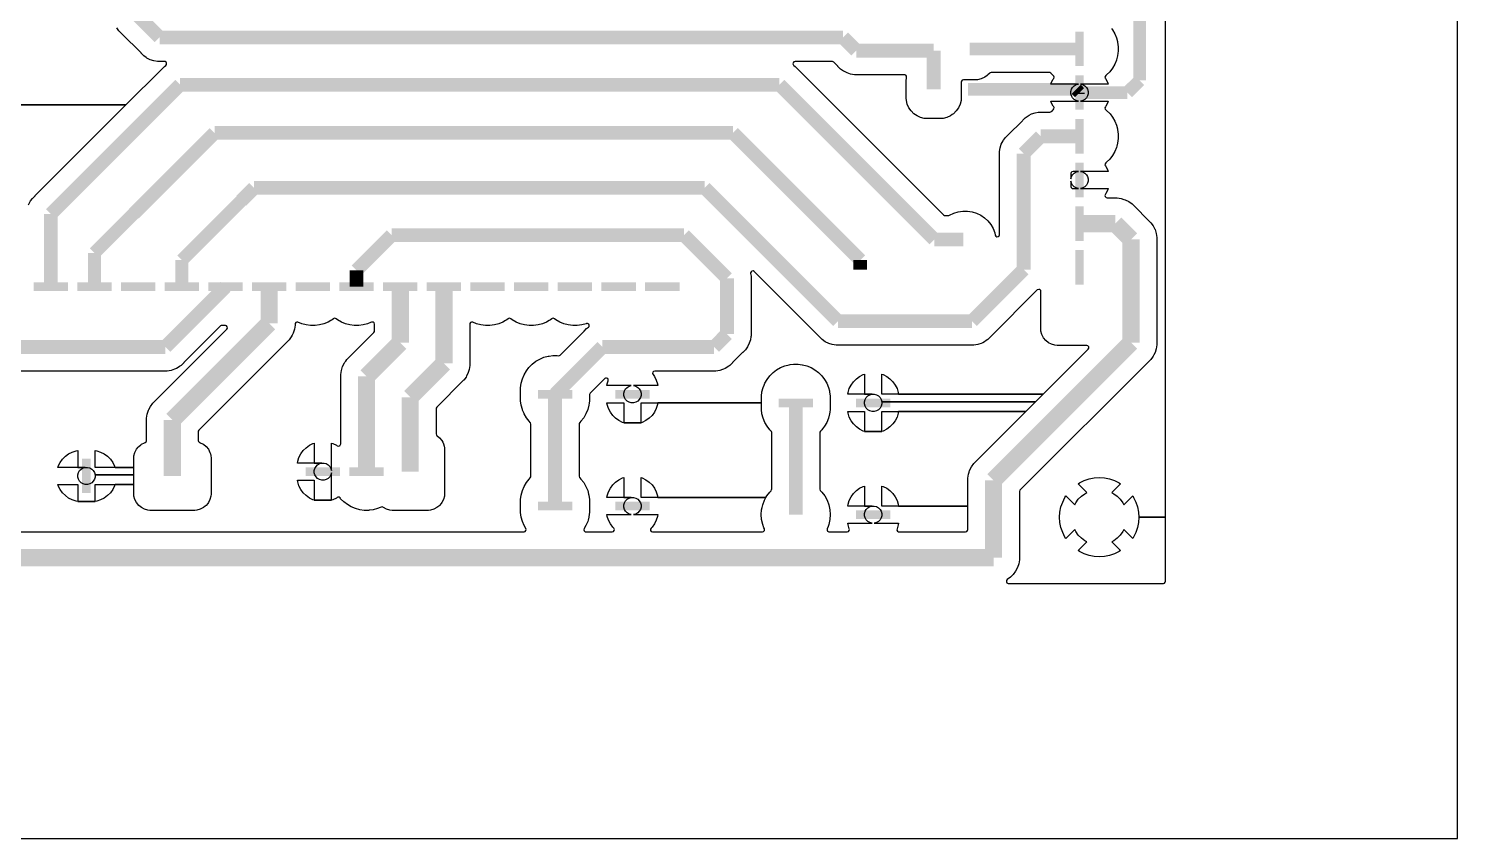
# Model space of a CAD drawing. Extents: x 3.15 to 8.08, y 3.5 to 7.35.
# Drawn here: x 4.809 to 8.08, y 3.501 to 5.355 of the extents above; entities that cross this region are included whole.
import ezdxf

# ---------------------------------------------------------------- set-up
doc = ezdxf.new("R2010")
doc.units = 0
doc.layers.get('0').update_dxf_attribs({"linetype": 'CONTINUOUS'})

msp = doc.modelspace()

# ---------------------------------------------------------------- linework, layer by layer
at = {"color": 0}
msp.add_lwpolyline([(8.07986, 7.35265), (3.14615, 7.35265), (3.14615, 3.50114), (8.07986, 3.50114), (8.07986, 7.35265)], close=True, dxfattribs=at)
at = {"color": 7}
for points in [[(7.28771, 5.35558), (7.29015, 5.35238), (7.29531, 5.34347), (7.29531, 5.34347), (7.29926, 5.33393), (7.29926, 5.33393), (7.30143, 5.32574), (7.30192, 5.32394), (7.30328, 5.31369), (7.30328, 5.30339), (7.30268, 5.29899), (7.30192, 5.29313), (7.29943, 5.28386), (7.29926, 5.28321), (7.29926, 5.28321), (7.29531, 5.27365), (7.29531, 5.27365), (7.29015, 5.26471), (7.28386, 5.25651), (7.28386, 5.25651), (7.27653, 5.24918), (7.27653, 5.24918), (7.27479, 5.24789), (7.27317, 5.24567), (7.273, 5.24289), (7.27382, 5.24115), (7.27501, 5.23947), (7.27924, 5.23122), (7.28017, 5.22825), (7.28017, 5.22825), (7.21724, 5.22825), (7.22228, 5.22689), (7.22672, 5.22428), (7.23042, 5.22065), (7.23301, 5.21615), (7.23432, 5.21115), (7.23432, 5.20594), (7.23301, 5.20096), (7.23042, 5.19646), (7.22672, 5.19282), (7.22228, 5.19021), (7.21724, 5.18886), (7.28017, 5.18886), (7.27924, 5.18587), (7.27501, 5.17763), (7.27382, 5.17594), (7.27289, 5.17339), (7.27354, 5.17068), (7.27479, 5.16922), (7.27653, 5.16792), (7.27653, 5.16792), (7.28386, 5.1606), (7.28386, 5.1606), (7.28386, 5.1606), (7.28456, 5.15967), (7.29015, 5.1524), (7.29531, 5.14344), (7.29531, 5.14344), (7.29926, 5.1339), (7.29926, 5.1339), (7.30143, 5.12576), (7.30192, 5.12397), (7.30328, 5.11372), (7.30328, 5.1034), (7.30257, 5.0981), (7.30192, 5.09315), (7.30007, 5.08626), (7.29926, 5.08317), (7.29926, 5.08317), (7.29531, 5.07362), (7.29531, 5.07362), (7.29015, 5.06472), (7.28386, 5.05653), (7.28386, 5.05653), (7.27653, 5.04921), (7.27653, 5.04921), (7.27479, 5.04785), (7.27317, 5.04563), (7.273, 5.04292), (7.27382, 5.04113), (7.27501, 5.0395), (7.27924, 5.03119), (7.28017, 5.02826), (7.28017, 5.02826), (7.21724, 5.02826), (7.22228, 5.02692), (7.22672, 5.02431), (7.23042, 5.02061), (7.23301, 5.01617), (7.23432, 5.01112), (7.23432, 5.00597), (7.23301, 5.00097), (7.23042, 4.99647), (7.22672, 4.99278), (7.22228, 4.99024), (7.21724, 4.98888), (7.28017, 4.98888), (7.27924, 4.98589), (7.27501, 4.9776), (7.27382, 4.97597), (7.27289, 4.97336), (7.27354, 4.97071), (7.27479, 4.96924), (7.27533, 4.96881), (7.27556, 4.96864), (7.27815, 4.96767), (7.27854, 4.96761), (7.30122, 4.96761), (7.31039, 4.96615), (7.31635, 4.96425), (7.31635, 4.96425), (7.31922, 4.96332), (7.31922, 4.96332), (7.32753, 4.9591), (7.33501, 4.95361), (7.37782, 4.91081), (7.38331, 4.90326), (7.38693, 4.89611), (7.38753, 4.89501), (7.39035, 4.88618), (7.39182, 4.87696), (7.39182, 4.63146), (7.39035, 4.62229), (7.38753, 4.61344), (7.38488, 4.60824), (7.38331, 4.60514), (7.38157, 4.60275), (7.37782, 4.59765), (7.07829, 4.29812), (7.07699, 4.29568), (7.07688, 4.29465), (7.07688, 4.13932), (7.07542, 4.13015), (7.07254, 4.12131), (7.06831, 4.11301), (7.06288, 4.10553), (7.05632, 4.0989), (7.04921, 4.09381), (7.04753, 4.09158), (7.04731, 4.08886), (7.04856, 4.08643), (7.05094, 4.08507), (7.05208, 4.08496), (7.40657, 4.08496), (7.40924, 4.08572), (7.41103, 4.08778), (7.41146, 4.08985), (7.41146, 4.23649), (7.35069, 4.23649), (7.34987, 4.22467), (7.34987, 4.22467), (7.3476, 4.213), (7.3476, 4.213), (7.34375, 4.20176), (7.34375, 4.20176), (7.33854, 4.19114), (7.33637, 4.18793), (7.33637, 4.18793), (7.31614, 4.20811), (7.31381, 4.2035), (7.308, 4.19547), (7.30094, 4.18847), (7.29292, 4.18261), (7.28831, 4.18028), (7.30854, 4.16004), (7.30528, 4.15793), (7.29465, 4.15267), (7.29465, 4.15267), (7.28342, 4.14887), (7.28342, 4.14887), (7.27175, 4.14654), (7.27175, 4.14654), (7.25993, 4.14578), (7.2481, 4.14654), (7.2481, 4.14654), (7.23643, 4.14887), (7.23643, 4.14887), (7.22521, 4.15267), (7.22521, 4.15267), (7.21457, 4.15793), (7.21132, 4.16004), (7.23156, 4.18028), (7.22689, 4.18261), (7.21892, 4.18847), (7.21186, 4.19547), (7.20606, 4.2035), (7.20372, 4.20811), (7.18349, 4.18793), (7.18132, 4.19114), (7.17611, 4.20176), (7.17611, 4.20176), (7.17225, 4.213), (7.17225, 4.213), (7.16997, 4.22467), (7.16997, 4.22467), (7.16917, 4.23649), (7.16997, 4.24837), (7.16997, 4.24837), (7.17225, 4.25999), (7.17225, 4.25999), (7.17611, 4.27121), (7.17611, 4.27121), (7.18132, 4.2819), (7.18349, 4.2851), (7.20372, 4.26492), (7.20606, 4.26953), (7.21186, 4.27756), (7.21892, 4.28456), (7.22689, 4.29036), (7.23156, 4.29275), (7.21132, 4.31293), (7.21457, 4.31511), (7.22521, 4.32032), (7.22521, 4.32032), (7.23643, 4.32417), (7.23643, 4.32417), (7.2481, 4.32644), (7.2481, 4.32644), (7.25993, 4.32726), (7.27175, 4.32644), (7.27175, 4.32644), (7.28342, 4.32417), (7.28342, 4.32417), (7.29465, 4.32032), (7.29465, 4.32032), (7.30528, 4.31511), (7.30854, 4.31293), (7.30854, 4.31293), (7.28831, 4.29275), (7.29292, 4.29036), (7.30094, 4.28456), (7.308, 4.27756), (7.31381, 4.26953), (7.31614, 4.26492), (7.33637, 4.2851), (7.33637, 4.2851), (7.33854, 4.2819), (7.34375, 4.27121), (7.34375, 4.27121), (7.3476, 4.25999), (7.3476, 4.25999), (7.34987, 4.24837), (7.34987, 4.24837), (7.35069, 4.23649), (7.41146, 4.23649), (7.41146, 6.84674)], [(3.96326, 5.18061), (5.03157, 5.18061), (5.11339, 5.26243), (5.11339, 5.26243), (5.11567, 5.26471), (5.11968, 5.26872), (5.11968, 5.26872), (5.11968, 5.26872), (5.12278, 5.27094), (5.12446, 5.27317), (5.12468, 5.27588), (5.12343, 5.27832), (5.12099, 5.27968), (5.1199, 5.27979), (5.1129, 5.27979), (5.1129, 5.27979), (5.11268, 5.27979), (5.104, 5.27979), (5.104, 5.27979), (5.09543, 5.28114), (5.08718, 5.28386), (5.07949, 5.28776), (5.07747, 5.28922), (5.07243, 5.29286), (5.06629, 5.29899), (5.06629, 5.29899), (5.06603, 5.29932), (5.06603, 5.29932), (5.02192, 5.34337), (5.02192, 5.34337), (5.02165, 5.34364), (5.02165, 5.34364), (5.01551, 5.34983), (5.01042, 5.35682)], [(4.80843, 4.95176), (4.81239, 4.95947), (4.81315, 4.96061), (4.81749, 4.96653), (4.81749, 4.96653), (4.81749, 4.96653), (4.82362, 4.97265), (4.82362, 4.97265), (4.82374, 4.97276), (4.82374, 4.97276), (5.03157, 5.18061), (3.96326, 5.18061)], [(4.78842, 4.20307), (5.94287, 4.20307), (5.94553, 4.20383), (5.94732, 4.20589), (5.94769, 4.20865), (5.9471, 4.21039), (5.94308, 4.21733), (5.94308, 4.21733), (5.93913, 4.22689), (5.93647, 4.23687), (5.93511, 4.24707), (5.93511, 4.27713), (5.93647, 4.28733), (5.93913, 4.29731), (5.93924, 4.29753), (5.94308, 4.30686), (5.94308, 4.30686), (5.94824, 4.31581), (5.95454, 4.324), (5.95454, 4.324), (5.95731, 4.32676), (5.95861, 4.32915), (5.95871, 4.33018), (5.95871, 4.44987), (5.95796, 4.45253), (5.95731, 4.45335), (5.95454, 4.45611), (5.94824, 4.46431), (5.94308, 4.47325), (5.94293, 4.47358), (5.93951, 4.48182), (5.93913, 4.48281), (5.93647, 4.49278), (5.93511, 4.50299), (5.93511, 4.53299), (5.93647, 4.54324), (5.93913, 4.55322), (5.93913, 4.55322), (5.94308, 4.56278), (5.94308, 4.56278), (5.94824, 4.57167), (5.95383, 4.57894), (5.95454, 4.57986), (5.95454, 4.57986), (5.95454, 4.57986), (5.96181, 4.58718), (5.96181, 4.58718), (5.97, 4.59347), (5.97894, 4.59864), (5.97894, 4.59864), (5.9885, 4.6026), (5.9885, 4.6026), (5.9885, 4.6026), (5.99849, 4.60525), (6.00076, 4.60553), (6.00868, 4.60661), (6.00868, 4.60661), (6.01904, 4.60661), (6.01904, 4.60661), (6.02149, 4.60628), (6.02419, 4.60672), (6.02556, 4.60769), (6.07992, 4.662), (6.07992, 4.662), (6.08051, 4.6626), (6.08621, 4.66829), (6.09028, 4.67128), (6.09196, 4.67344), (6.09224, 4.67622), (6.09093, 4.67865), (6.08854, 4.68001), (6.08578, 4.67985), (6.08556, 4.67974), (6.0849, 4.67947), (6.0849, 4.67947), (6.0849, 4.67947), (6.07493, 4.67681), (6.06472, 4.67546), (6.06472, 4.67546), (6.05436, 4.67546), (6.05436, 4.67546), (6.04417, 4.67681), (6.03418, 4.67947), (6.02463, 4.68343), (6.01568, 4.68858), (6.01253, 4.69103), (6.00993, 4.692), (6.00726, 4.69146), (6.00657, 4.69103), (6.00336, 4.68858), (6.00043, 4.6869), (5.99447, 4.68343), (5.99447, 4.68343), (5.98492, 4.67947), (5.98492, 4.67947), (5.97493, 4.67681), (5.96468, 4.67546), (5.96468, 4.67546), (5.95437, 4.67546), (5.95437, 4.67546), (5.94412, 4.67681), (5.93414, 4.67947), (5.92464, 4.68343), (5.91569, 4.68858), (5.91249, 4.69103), (5.90994, 4.692), (5.90722, 4.69146), (5.90657, 4.69103), (5.90338, 4.68858), (5.90044, 4.6869), (5.89442, 4.68343), (5.89442, 4.68343), (5.88493, 4.67947), (5.88493, 4.67947), (5.87494, 4.67681), (5.86469, 4.67546), (5.86469, 4.67546), (5.85439, 4.67546), (5.85439, 4.67546), (5.84413, 4.67681), (5.83415, 4.67947), (5.82536, 4.68311), (5.82264, 4.68343), (5.82015, 4.68218), (5.81874, 4.67979), (5.81863, 4.6786), (5.81863, 4.58382), (5.81717, 4.57465), (5.81429, 4.56581), (5.81142, 4.56022), (5.81006, 4.55751), (5.80496, 4.55051), (5.80458, 4.54997), (5.74289, 4.48828), (5.74154, 4.48583), (5.74143, 4.48481), (5.74143, 4.42708), (5.74224, 4.42449), (5.74338, 4.42329), (5.74333, 4.42329), (5.74972, 4.41803), (5.75478, 4.41183), (5.75478, 4.41183), (5.75667, 4.40826), (5.75851, 4.40474), (5.76014, 4.39908), (5.76031, 4.39839), (5.76069, 4.39703), (5.76069, 4.39703), (5.76112, 4.39231), (5.76112, 4.28933), (5.76112, 4.28933), (5.76069, 4.28461), (5.75851, 4.27696), (5.75851, 4.27696), (5.75851, 4.27696), (5.75478, 4.26986), (5.75342, 4.26818), (5.74972, 4.26361), (5.74789, 4.2621), (5.74354, 4.25857), (5.73643, 4.25483), (5.72874, 4.25265), (5.72401, 4.25222), (5.64074, 4.25222), (5.63601, 4.25265), (5.62831, 4.25483), (5.62121, 4.25857), (5.62082, 4.2589), (5.61828, 4.25999), (5.61589, 4.2596), (5.61333, 4.25857), (5.60775, 4.25624), (5.59776, 4.25358), (5.588, 4.25228), (5.58751, 4.25222), (5.58751, 4.25222), (5.58751, 4.25222), (5.57721, 4.25222), (5.57721, 4.25222), (5.56694, 4.25358), (5.55701, 4.25624), (5.54747, 4.26019), (5.53851, 4.26535), (5.53033, 4.27165), (5.53033, 4.27165), (5.53033, 4.27165), (5.523, 4.27897), (5.523, 4.27897), (5.523, 4.27897), (5.52171, 4.28071), (5.51947, 4.28233), (5.51671, 4.2825), (5.51497, 4.28168), (5.51335, 4.28049), (5.50504, 4.27626), (5.50206, 4.27528), (5.50206, 4.27528), (5.46268, 4.27528), (5.45969, 4.27626), (5.45144, 4.28049), (5.4439, 4.28597), (5.43733, 4.29254), (5.43186, 4.30003), (5.42763, 4.30832), (5.42475, 4.31717), (5.42415, 4.32113), (5.46268, 4.32113), (5.46268, 4.27528), (5.50206, 4.27528), (5.50206, 4.33822), (5.50071, 4.33322), (5.4981, 4.32878), (5.49447, 4.32508), (5.48996, 4.32249), (5.48497, 4.32113), (5.47976, 4.32113), (5.47478, 4.32249), (5.47026, 4.32508), (5.46664, 4.32878), (5.46403, 4.33322), (5.46268, 4.33822), (5.46268, 4.34343), (5.46403, 4.34842), (5.46664, 4.35292), (5.47026, 4.35661), (5.47478, 4.35915), (5.47976, 4.36051), (5.46268, 4.36051), (5.42415, 4.36051), (5.42475, 4.36453), (5.42763, 4.37337), (5.43186, 4.38162), (5.43733, 4.38917), (5.4439, 4.39572), (5.45144, 4.40121), (5.45969, 4.40543), (5.45969, 4.40543), (5.46268, 4.40636), (5.46268, 4.36051), (5.47976, 4.36051), (5.48497, 4.36051), (5.48996, 4.35915), (5.49447, 4.35661), (5.4981, 4.35292), (5.50071, 4.34842), (5.50206, 4.34343), (5.50206, 4.40636), (5.50504, 4.40543), (5.50504, 4.40543), (5.51335, 4.40121), (5.51497, 4.40001), (5.51753, 4.39908), (5.52024, 4.39968), (5.52171, 4.40099), (5.52229, 4.40175), (5.52328, 4.40429), (5.52328, 4.40474), (5.52328, 4.56358), (5.52474, 4.57275), (5.52761, 4.5816), (5.53185, 4.5899), (5.53299, 4.59153), (5.53299, 4.59153), (5.53299, 4.59153), (5.53472, 4.59386), (5.53733, 4.59744), (5.59901, 4.65913), (5.60037, 4.66157), (5.60047, 4.6626), (5.60047, 4.6786), (5.59967, 4.68126), (5.5976, 4.68306), (5.59489, 4.68343), (5.59369, 4.68311), (5.59142, 4.68218), (5.5849, 4.67947), (5.5849, 4.67947), (5.57493, 4.67681), (5.56472, 4.67546), (5.56472, 4.67546), (5.55436, 4.67546), (5.55436, 4.67546), (5.54417, 4.67681), (5.53418, 4.67947), (5.52463, 4.68343), (5.51568, 4.68858), (5.51253, 4.69103), (5.50993, 4.692), (5.50726, 4.69146), (5.50726, 4.69146), (5.50657, 4.69103), (5.50336, 4.68858), (5.50043, 4.6869), (5.49447, 4.68343), (5.49447, 4.68343), (5.48492, 4.67947), (5.48492, 4.67947), (5.47493, 4.67681), (5.46468, 4.67546), (5.46468, 4.67546), (5.45437, 4.67546), (5.45437, 4.67546), (5.44412, 4.67681), (5.43414, 4.67947), (5.42535, 4.68311), (5.42264, 4.68343), (5.42019, 4.68218), (5.41878, 4.67979), (5.41862, 4.6786), (5.41862, 4.67594), (5.41715, 4.66678), (5.41428, 4.65793), (5.41183, 4.6531), (5.41004, 4.64963), (5.40517, 4.6429), (5.40462, 4.64208), (5.1984, 4.43593), (5.19706, 4.43349), (5.19694, 4.43246), (5.19694, 4.41217), (5.19775, 4.40956), (5.19982, 4.40776), (5.20053, 4.4075), (5.20176, 4.40712), (5.20324, 4.40636), (5.20888, 4.40343), (5.20888, 4.40343), (5.20888, 4.40343), (5.21511, 4.39839), (5.22017, 4.39214), (5.22385, 4.38504), (5.22483, 4.38162), (5.22601, 4.37756), (5.22607, 4.37733), (5.22607, 4.37733), (5.22646, 4.37267), (5.22646, 4.28933), (5.22646, 4.28933), (5.22607, 4.28461), (5.22385, 4.27696), (5.22385, 4.27696), (5.22385, 4.27696), (5.22017, 4.26986), (5.21881, 4.26818), (5.21511, 4.26361), (5.21322, 4.2621), (5.20888, 4.25857), (5.20176, 4.25483), (5.19407, 4.25265), (5.1894, 4.25222), (5.08637, 4.25222), (5.08171, 4.25265), (5.074, 4.25483), (5.06689, 4.25857), (5.06065, 4.26361), (5.05561, 4.26986), (5.05192, 4.27696), (5.04969, 4.28461), (5.04926, 4.28933), (5.04926, 4.31131), (5.00657, 4.31131), (5.00558, 4.30832), (5.00136, 4.30003), (4.99593, 4.29254), (4.98936, 4.28597), (4.98182, 4.28049), (4.97353, 4.27626), (4.96468, 4.27339), (4.96468, 4.27339), (4.96072, 4.27279), (4.96072, 4.27279), (4.92133, 4.27279), (4.91737, 4.27339), (4.91737, 4.27339), (4.90853, 4.27626), (4.90022, 4.28049), (4.89274, 4.28597), (4.88612, 4.29254), (4.88069, 4.30003), (4.87646, 4.30832), (4.87549, 4.31131), (4.92133, 4.31131), (4.92133, 4.27279), (4.96072, 4.27279), (4.96072, 4.31131), (5.00657, 4.31131), (5.04926, 4.31131), (5.04926, 4.33361), (4.96072, 4.33361), (4.96072, 4.3284), (4.95936, 4.3234), (4.95676, 4.3189), (4.95313, 4.31521), (4.94862, 4.31267), (4.94363, 4.31131), (4.93842, 4.31131), (4.93343, 4.31267), (4.92893, 4.31521), (4.92529, 4.3189), (4.92269, 4.3234), (4.92133, 4.3284), (4.92133, 4.33361), (4.92269, 4.3386), (4.92529, 4.3431), (4.92893, 4.34674), (4.93343, 4.34933), (4.93842, 4.35069), (4.92133, 4.35069), (4.87549, 4.35069), (4.87549, 4.35069), (4.87646, 4.35368), (4.88069, 4.36193), (4.88612, 4.36947), (4.89274, 4.37603), (4.90022, 4.38151), (4.90853, 4.38574), (4.91737, 4.38857), (4.92133, 4.38921), (4.92133, 4.35069), (4.93842, 4.35069), (4.94363, 4.35069), (4.94862, 4.34933), (4.95313, 4.34674), (4.95676, 4.3431), (4.95936, 4.3386), (4.96072, 4.33361), (5.04926, 4.33361), (5.04926, 4.35069), (5.00657, 4.35069), (5.00657, 4.35069), (4.96072, 4.35069), (4.96072, 4.38921), (4.96468, 4.38857), (4.97353, 4.38574), (4.98182, 4.38151), (4.98936, 4.37603), (4.99593, 4.36947), (5.00136, 4.36193), (5.00558, 4.35368), (5.00657, 4.35069), (5.04926, 4.35069), (5.04926, 4.37267), (5.04969, 4.37733), (5.05192, 4.38504), (5.05561, 4.39214), (5.05957, 4.39703), (5.06065, 4.39839), (5.06521, 4.40207), (5.06689, 4.40343), (5.074, 4.40712), (5.074, 4.40712), (5.074, 4.40712), (5.07525, 4.4075), (5.07758, 4.40896), (5.07878, 4.41146), (5.07883, 4.41217), (5.07883, 4.4636), (5.08024, 4.47276), (5.08024, 4.47276), (5.08024, 4.47276), (5.08024, 4.47276), (5.08311, 4.48161), (5.08311, 4.48161), (5.08371, 4.48281), (5.08735, 4.4899), (5.09283, 4.49744), (5.26253, 4.66715), (5.26383, 4.66954), (5.26361, 4.67225), (5.26199, 4.67449), (5.25944, 4.67546), (5.25906, 4.67546), (5.25439, 4.67546), (5.25439, 4.67546), (5.25196, 4.67578), (5.24918, 4.67535), (5.24783, 4.67437), (5.1639, 4.5905), (5.1639, 4.5905), (5.16379, 4.59033), (5.16379, 4.59033), (5.15767, 4.58421), (5.15767, 4.58421), (5.15767, 4.58421), (5.15517, 4.58242), (5.15408, 4.5816), (5.15067, 4.5791), (5.14686, 4.57721), (5.1429, 4.57519), (5.1429, 4.57519), (5.13878, 4.57383), (5.13465, 4.57249), (5.13069, 4.57189), (5.12608, 4.57113), (5.12608, 4.57113), (5.1174, 4.57113), (4.68858, 4.57113)]]:
    msp.add_lwpolyline(points, dxfattribs=at)
for points, const_width in [([(7.35243, 5.53179), (7.35243, 5.23649)], 0.02953), ([(5.10835, 5.3349), (5.05757, 5.38574)], 0.0315), ([(6.67329, 5.3349), (5.10835, 5.3349)], 0.0315), ([(6.70361, 5.30464), (6.67329, 5.3349)], 0.0315), ([(7.2245, 5.30854), (7.20481, 5.30854)], 0.07874), ([(6.88081, 5.30464), (6.70361, 5.30464)], 0.0315), ([(6.88081, 5.21604), (6.88081, 5.30464)], 0.0315), ([(7.21463, 5.30854), (6.96349, 5.30854)], 0.02953), ([(5.1556, 5.22667), (4.85954, 4.93061)], 0.0315), ([(6.52767, 5.22667), (5.1556, 5.22667)], 0.0315), ([(6.882, 4.87235), (6.52767, 5.22667)], 0.0315), ([(7.2245, 5.20856), (7.20481, 5.20856)], 0.07874), ([(7.35243, 5.23649), (7.32449, 5.20856)], 0.02953), ([(6.95953, 5.21604), (7.20719, 5.21604)], 0.02953), ([(7.20719, 5.21604), (7.21463, 5.20856)], 0.02953), ([(7.32449, 5.20856), (7.21463, 5.20856)], 0.02953), ([(7.21463, 5.20856), (7.21463, 5.2054)], 0.02362), ([(7.2245, 5.10856), (7.20481, 5.10856)], 0.07874), ([(5.04932, 4.93137), (5.23432, 5.11643)], 0.0315), ([(5.23432, 5.11643), (6.42133, 5.11643)], 0.0315), ([(6.42133, 5.11643), (6.71267, 4.82508)], 0.0315), ([(7.08669, 5.06917), (7.12608, 5.10856)], 0.0315), ([(7.12608, 5.10856), (7.21463, 5.10856)], 0.0315), ([(7.08669, 4.80344), (7.08669, 5.06917)], 0.0315), ([(7.2245, 5.00857), (7.20481, 5.00857)], 0.07874), ([(5.29536, 4.96089), (5.32487, 4.99046)], 0.0315), ([(5.32487, 4.99046), (6.35639, 4.99046)], 0.0315), ([(6.35639, 4.99046), (6.66151, 4.68533)], 0.0315), ([(5.29536, 4.96089), (5.15956, 4.82508)], 0.02953), ([(4.85954, 4.93061), (4.85954, 4.76406)], 0.0315), ([(4.95953, 4.84164), (5.04932, 4.93137)], 0.02953), ([(7.2245, 4.90853), (7.20481, 4.90853)], 0.07874), ([(7.29656, 4.90853), (7.21463, 4.90853)], 0.03937), ([(7.33274, 4.87235), (7.29656, 4.90853)], 0.03937), ([(5.63986, 4.88217), (5.55951, 4.80186)], 0.0315), ([(6.30914, 4.88217), (5.63986, 4.88217)], 0.0315), ([(6.40756, 4.78375), (6.30914, 4.88217)], 0.0315), ([(6.94889, 4.87235), (6.882, 4.87235)], 0.0315), ([(7.33274, 4.63612), (7.33274, 4.87235)], 0.03937), ([(4.95953, 4.76406), (4.95953, 4.84164)], 0.02953), ([(7.2245, 4.80854), (7.20481, 4.80854)], 0.07874), ([(4.85954, 4.77393), (4.85954, 4.75424)], 0.07874), ([(4.95953, 4.77393), (4.95953, 4.75424)], 0.07874), ([(5.05951, 4.77393), (5.05951, 4.75424)], 0.07874), ([(5.15956, 4.77393), (5.15956, 4.75424)], 0.07874), ([(5.15956, 4.82508), (5.15956, 4.76406)], 0.02953), ([(5.25956, 4.77393), (5.25956, 4.75424)], 0.07874), ([(5.35954, 4.77393), (5.35954, 4.75424)], 0.07874), ([(5.45953, 4.77393), (5.45953, 4.75424)], 0.07874), ([(5.55951, 4.77393), (5.55951, 4.75424)], 0.07874), ([(5.55951, 4.80186), (5.55951, 4.76406)], 0.0315), ([(5.65956, 4.77393), (5.65956, 4.75424)], 0.07874), ([(5.75956, 4.77393), (5.75956, 4.75424)], 0.07874), ([(5.85954, 4.77393), (5.85954, 4.75424)], 0.07874), ([(5.95953, 4.77393), (5.95953, 4.75424)], 0.07874), ([(6.05951, 4.77393), (6.05951, 4.75424)], 0.07874), ([(6.15956, 4.77393), (6.15956, 4.75424)], 0.07874), ([(6.25956, 4.77393), (6.25956, 4.75424)], 0.07874), ([(6.71267, 4.82508), (6.71267, 4.80344)], 0.0315), ([(6.96858, 4.68533), (7.08669, 4.80344)], 0.0315), ([(5.12175, 4.62625), (5.25956, 4.76406)], 0.0315), ([(5.35954, 4.76406), (5.35954, 4.68061)], 0.03937), ([(5.65956, 4.76406), (5.65956, 4.63612)], 0.03937), ([(5.75956, 4.76406), (5.75956, 4.58849)], 0.03937), ([(6.40756, 4.65582), (6.40756, 4.78375)], 0.0315), ([(5.35954, 4.68061), (5.13786, 4.45893)], 0.03937), ([(6.66151, 4.68533), (6.96858, 4.68533)], 0.0315), ([(5.65956, 4.63612), (5.58236, 4.55892)], 0.03937), ([(6.37804, 4.62625), (6.40756, 4.65582)], 0.0315), ([(7.01779, 4.32113), (7.33274, 4.63612)], 0.03937), ([(3.95676, 4.62625), (5.12175, 4.62625)], 0.0315), ([(6.01389, 4.51801), (6.12213, 4.62625)], 0.0315), ([(6.12213, 4.62625), (6.37804, 4.62625)], 0.0315), ([(5.75956, 4.58849), (5.68235, 4.51129)], 0.03937), ([(5.58236, 4.55892), (5.58236, 4.34082)], 0.03937), ([(6.01389, 4.52783), (6.01389, 4.50814)], 0.07874), ([(6.19103, 4.52783), (6.19103, 4.50814)], 0.07874), ([(6.56506, 4.50814), (6.56506, 4.48844)], 0.07874), ([(6.74219, 4.50814), (6.74219, 4.48844)], 0.07874), ([(5.68235, 4.51129), (5.68235, 4.34082)], 0.03937), ([(6.01389, 4.51801), (6.01389, 4.2621)], 0.0315), ([(6.56506, 4.2424), (6.56506, 4.49832)], 0.0315), ([(5.13786, 4.45893), (5.13786, 4.331)], 0.03937), ([(5.48236, 4.331), (5.48236, 4.35069)], 0.07874), ([(5.58236, 4.331), (5.58236, 4.35069)], 0.07874), ([(4.95085, 4.331), (4.93121, 4.331)], 0.07874), ([(7.01779, 4.14399), (7.01779, 4.32113)], 0.03937), ([(6.01389, 4.27192), (6.01389, 4.25222)], 0.07874), ([(6.19103, 4.27192), (6.19103, 4.25222)], 0.07874), ([(6.74219, 4.25222), (6.74219, 4.23258)], 0.07874), ([(4.76188, 4.14399), (7.01779, 4.14399)], 0.03937)]:
    msp.add_lwpolyline(points, dxfattribs=dict(at, const_width=const_width))
for points in [[(6.56071, 5.27903), (6.55892, 5.27696), (6.55854, 5.27419), (6.55968, 5.27171), (6.56049, 5.27094), (6.56358, 5.26872), (6.56358, 5.26872), (6.56972, 5.26258), (6.90338, 4.92888), (6.90582, 4.92757), (6.90685, 4.92746), (6.9151, 4.92746), (6.91721, 4.92796), (6.92686, 4.93261), (6.92686, 4.93261), (6.93701, 4.93571), (6.93701, 4.93571), (6.94754, 4.93728), (6.94754, 4.93728), (6.95817, 4.93728), (6.95817, 4.93728), (6.96864, 4.93571), (6.96864, 4.93571), (6.97879, 4.93261), (6.98839, 4.928), (6.99718, 4.92199), (7.00493, 4.91476), (7.01156, 4.90647), (7.01688, 4.89725), (7.01688, 4.89725), (7.02078, 4.88737), (7.02078, 4.88737), (7.02192, 4.88232), (7.02328, 4.87993), (7.02572, 4.87864), (7.02843, 4.87885), (7.0306, 4.88053), (7.03157, 4.88314), (7.03157, 4.8834), (7.03157, 5.06461), (7.03157, 5.06461), (7.03157, 5.07351), (7.03293, 5.08208), (7.0356, 5.09033), (7.0356, 5.09033), (7.03956, 5.0981), (7.04053, 5.09944), (7.04308, 5.10297), (7.04308, 5.10297), (7.04308, 5.10297), (7.04465, 5.10508), (7.04465, 5.10508), (7.04465, 5.10508), (7.05078, 5.11122), (7.05078, 5.11122), (7.05089, 5.11139), (7.05089, 5.11139), (7.08382, 5.14432), (7.08382, 5.14432), (7.08479, 5.14524), (7.09017, 5.15061), (7.09017, 5.15061), (7.09017, 5.15061), (7.09717, 5.15571), (7.09717, 5.15571), (7.09717, 5.15571), (7.09967, 5.15696), (7.10493, 5.15967), (7.10493, 5.15967), (7.11317, 5.16233), (7.12017, 5.16347), (7.12175, 5.16368), (7.13043, 5.16368), (7.13058, 5.16368), (7.13058, 5.16368), (7.14654, 5.16368), (7.14919, 5.16444), (7.15001, 5.1651), (7.15278, 5.16792), (7.15278, 5.16792), (7.15278, 5.16792), (7.15451, 5.16922), (7.15614, 5.17144), (7.15631, 5.17421), (7.15549, 5.17594), (7.15429, 5.17763), (7.15007, 5.18587), (7.14908, 5.18886), (7.21208, 5.18886), (7.20708, 5.19021), (7.20258, 5.19282), (7.19889, 5.19646), (7.19629, 5.20096), (7.19499, 5.20594), (7.19499, 5.21115), (7.19629, 5.21615), (7.19889, 5.22065), (7.20258, 5.22428), (7.20708, 5.22689), (7.21208, 5.22825), (7.14908, 5.22825), (7.14908, 5.22825), (7.15007, 5.23122), (7.15429, 5.23947), (7.15549, 5.24115), (7.15642, 5.24371), (7.15582, 5.24642), (7.15451, 5.24789), (7.15278, 5.24918), (7.14903, 5.25299), (7.1466, 5.25429), (7.14556, 5.25439), (7.01247, 5.25439), (7.00982, 5.25364), (7.009, 5.25299), (7.00499, 5.24897), (7.00499, 5.24897), (7.00499, 5.24897), (7.00342, 5.24789), (6.99772, 5.24393), (6.98964, 5.24024), (6.98964, 5.24024), (6.98107, 5.23807), (6.98107, 5.23807), (6.98107, 5.23807), (6.97586, 5.23768), (6.94868, 5.23768), (6.94607, 5.23687), (6.94422, 5.23481), (6.94379, 5.23281), (6.94379, 5.19581), (6.94379, 5.19581), (6.94342, 5.1906), (6.94342, 5.1906), (6.94125, 5.18197), (6.94125, 5.18197), (6.93756, 5.17393), (6.93756, 5.17393), (6.93251, 5.16667), (6.93251, 5.16667), (6.93251, 5.16667), (6.92626, 5.16037), (6.92626, 5.16037), (6.92626, 5.16037), (6.92329, 5.15831), (6.91894, 5.15533), (6.91092, 5.15164), (6.91092, 5.15164), (6.90229, 5.14947), (6.90229, 5.14947), (6.90229, 5.14947), (6.89708, 5.14908), (6.86447, 5.14908), (6.85926, 5.14947), (6.85069, 5.15164), (6.84261, 5.15533), (6.83535, 5.16037), (6.82904, 5.16667), (6.824, 5.17393), (6.82036, 5.18197), (6.81819, 5.1906), (6.81776, 5.19581), (6.81776, 5.23628), (6.81819, 5.24149), (6.81868, 5.24338), (6.81858, 5.24615), (6.817, 5.24843), (6.81446, 5.24946), (6.81396, 5.24946), (6.70817, 5.24946), (6.70817, 5.24946), (6.70796, 5.24946), (6.69928, 5.24946), (6.69928, 5.24946), (6.69069, 5.25082), (6.68246, 5.25353), (6.67475, 5.25749), (6.67393, 5.25803), (6.66769, 5.26258), (6.66157, 5.26867), (6.66157, 5.26867), (6.66129, 5.26899), (6.66129, 5.26899), (6.65192, 5.27838), (6.64947, 5.27968), (6.64844, 5.27979), (6.56337, 5.27979), (6.56071, 5.27903)], [(7.19721, 5.02746), (7.19542, 5.02539), (7.19499, 5.02333), (7.19499, 5.01112), (7.19629, 5.01617), (7.19889, 5.02061), (7.20258, 5.02431), (7.20708, 5.02692), (7.21208, 5.02826), (7.19987, 5.02826), (7.19721, 5.02746)], [(7.19499, 4.99376), (7.19575, 4.9911), (7.19781, 4.98931), (7.19987, 4.98888), (7.21208, 4.98888), (7.20708, 4.99024), (7.20258, 4.99278), (7.19889, 4.99647), (7.19629, 5.00097), (7.19499, 5.00597), (7.19499, 4.99376)], [(6.46479, 4.80003), (6.46257, 4.79839), (6.46158, 4.79585), (6.46164, 4.79471), (6.46268, 4.78808), (6.46268, 4.77919), (6.46268, 4.77919), (6.46268, 4.66032), (6.46268, 4.66032), (6.46268, 4.66015), (6.46268, 4.65147), (6.4624, 4.64953), (6.46143, 4.64328), (6.46137, 4.6429), (6.46137, 4.6429), (6.45865, 4.6346), (6.45865, 4.6346), (6.45469, 4.6269), (6.4496, 4.6199), (6.4496, 4.6199), (6.4496, 4.6199), (6.44347, 4.61372), (6.44331, 4.61356), (6.44331, 4.61356), (6.42019, 4.5905), (6.42019, 4.5905), (6.42008, 4.59033), (6.42008, 4.59033), (6.41396, 4.58421), (6.41396, 4.58421), (6.41396, 4.58421), (6.41146, 4.58242), (6.41038, 4.5816), (6.40696, 4.5791), (6.40315, 4.57721), (6.39919, 4.57519), (6.39919, 4.57519), (6.39757, 4.57465), (6.39094, 4.57249), (6.38238, 4.57113), (6.38238, 4.57113), (6.37349, 4.57113), (6.37349, 4.57113), (6.24214, 4.57113), (6.23953, 4.57036), (6.23774, 4.56831), (6.23731, 4.56554), (6.23822, 4.56337), (6.24154, 4.55881), (6.24576, 4.55051), (6.24864, 4.54167), (6.24924, 4.53771), (6.19363, 4.53771), (6.19862, 4.53635), (6.20313, 4.53375), (6.20676, 4.53011), (6.20936, 4.52561), (6.21072, 4.52061), (6.21072, 4.5154), (6.20936, 4.51042), (6.20676, 4.50592), (6.20313, 4.50222), (6.19862, 4.49968), (6.19363, 4.49832), (6.18842, 4.49832), (6.18343, 4.49968), (6.17893, 4.50222), (6.17529, 4.50592), (6.17269, 4.51042), (6.17133, 4.5154), (6.17133, 4.52061), (6.17269, 4.52561), (6.17529, 4.53011), (6.17893, 4.53375), (6.18343, 4.53635), (6.18842, 4.53771), (6.13282, 4.53771), (6.1334, 4.54167), (6.13579, 4.54889), (6.13585, 4.5516), (6.13444, 4.55399), (6.13194, 4.55518), (6.12924, 4.5549), (6.12765, 4.55382), (6.09407, 4.52024), (6.09272, 4.51779), (6.09261, 4.51676), (6.09261, 4.50299), (6.0919, 4.49767), (6.09125, 4.49278), (6.0886, 4.48281), (6.0886, 4.48281), (6.0886, 4.48281), (6.08464, 4.47325), (6.08464, 4.47325), (6.07949, 4.46431), (6.07319, 4.45611), (6.07042, 4.45335), (6.06912, 4.45096), (6.06901, 4.44987), (6.06901, 4.33018), (6.06976, 4.32758), (6.07042, 4.32676), (6.07319, 4.324), (6.07949, 4.31581), (6.08464, 4.30686), (6.08464, 4.30686), (6.0886, 4.29731), (6.0886, 4.29731), (6.09076, 4.28933), (6.09125, 4.28733), (6.09261, 4.27713), (6.09261, 4.24707), (6.09218, 4.24376), (6.09125, 4.23687), (6.08936, 4.2296), (6.0886, 4.22689), (6.0886, 4.22689), (6.08464, 4.21733), (6.08464, 4.21733), (6.08062, 4.21039), (6.07997, 4.20774), (6.08089, 4.20514), (6.08306, 4.2034), (6.08485, 4.20307), (6.14492, 4.20307), (6.14757, 4.20383), (6.14936, 4.20589), (6.14974, 4.20865), (6.1486, 4.21115), (6.14839, 4.21137), (6.146, 4.21376), (6.14051, 4.22131), (6.13629, 4.2296), (6.1334, 4.23844), (6.13282, 4.2424), (6.18842, 4.2424), (6.18343, 4.24376), (6.17893, 4.24636), (6.17529, 4.25), (6.17269, 4.2545), (6.17133, 4.2595), (6.17133, 4.26471), (6.17269, 4.26969), (6.17529, 4.27419), (6.17893, 4.27783), (6.18343, 4.28043), (6.18842, 4.28179), (6.17133, 4.28179), (6.13282, 4.28179), (6.1334, 4.28575), (6.13629, 4.2946), (6.14051, 4.3029), (6.146, 4.31039), (6.15256, 4.317), (6.1601, 4.32243), (6.16835, 4.32667), (6.16835, 4.32667), (6.17133, 4.32764), (6.17133, 4.28179), (6.18842, 4.28179), (6.19363, 4.28179), (6.19862, 4.28043), (6.20313, 4.27783), (6.20676, 4.27419), (6.20936, 4.26969), (6.21072, 4.26471), (6.21072, 4.2595), (6.20936, 4.2545), (6.20676, 4.25), (6.20313, 4.24636), (6.19862, 4.24376), (6.19363, 4.2424), (6.24924, 4.2424), (6.24864, 4.23844), (6.24576, 4.2296), (6.24154, 4.22131), (6.23606, 4.21376), (6.23367, 4.21137), (6.23236, 4.20899), (6.23258, 4.20622), (6.23421, 4.20404), (6.23682, 4.20307), (6.23714, 4.20307), (6.48861, 4.20307), (6.49126, 4.20383), (6.49306, 4.20589), (6.49349, 4.20865), (6.49322, 4.20964), (6.49219, 4.21229), (6.48926, 4.22017), (6.48687, 4.23118), (6.48611, 4.2424), (6.48687, 4.25364), (6.48796, 4.25857), (6.48926, 4.26465), (6.48926, 4.26465), (6.48926, 4.26465), (6.49322, 4.27522), (6.49328, 4.27528), (6.49681, 4.28179), (6.24924, 4.28179), (6.21072, 4.28179), (6.21072, 4.32764), (6.21371, 4.32667), (6.21371, 4.32667), (6.222, 4.32243), (6.22949, 4.317), (6.23606, 4.31039), (6.24154, 4.3029), (6.24576, 4.2946), (6.24864, 4.28575), (6.24924, 4.28179), (6.49681, 4.28179), (6.49864, 4.2851), (6.49864, 4.2851), (6.50537, 4.29411), (6.50537, 4.29411), (6.50846, 4.29725), (6.50982, 4.29964), (6.50993, 4.30067), (6.50993, 4.43018), (6.50911, 4.43283), (6.50846, 4.43365), (6.50569, 4.43642), (6.4994, 4.44461), (6.49425, 4.45356), (6.49029, 4.46311), (6.48763, 4.4731), (6.48628, 4.48329), (6.48628, 4.49832), (6.24924, 4.49832), (6.24864, 4.49431), (6.24576, 4.48551), (6.24154, 4.47721), (6.23606, 4.46967), (6.22949, 4.46311), (6.222, 4.45763), (6.21371, 4.45344), (6.21072, 4.45247), (6.21072, 4.45247), (6.17133, 4.45247), (6.16835, 4.45344), (6.1601, 4.45763), (6.15256, 4.46311), (6.146, 4.46967), (6.14051, 4.47721), (6.13629, 4.48551), (6.1334, 4.49431), (6.13282, 4.49832), (6.17133, 4.49832), (6.17133, 4.45247), (6.21072, 4.45247), (6.21072, 4.49832), (6.24924, 4.49832), (6.48628, 4.49832), (6.48628, 4.51335), (6.48763, 4.52354), (6.49029, 4.53353), (6.49262, 4.53911), (6.49425, 4.54308), (6.49425, 4.54308), (6.4994, 4.55203), (6.50569, 4.56022), (6.50569, 4.56022), (6.51303, 4.56749), (6.51303, 4.56749), (6.52121, 4.57379), (6.53017, 4.57894), (6.53017, 4.57894), (6.53965, 4.5829), (6.53965, 4.5829), (6.53965, 4.5829), (6.54964, 4.58556), (6.55192, 4.58589), (6.5599, 4.58692), (6.5599, 4.58692), (6.57021, 4.58692), (6.57021, 4.58692), (6.57932, 4.58572), (6.58046, 4.58556), (6.59044, 4.5829), (6.59044, 4.5829), (6.59993, 4.57894), (6.59993, 4.57894), (6.60889, 4.57379), (6.61708, 4.56749), (6.6244, 4.56022), (6.63069, 4.55203), (6.63585, 4.54308), (6.63585, 4.54308), (6.63981, 4.53353), (6.63981, 4.53353), (6.64193, 4.52561), (6.64247, 4.52354), (6.64382, 4.51335), (6.64382, 4.48329), (6.64301, 4.47721), (6.64247, 4.4731), (6.63981, 4.46311), (6.63981, 4.46311), (6.63585, 4.45356), (6.63585, 4.45356), (6.63069, 4.44461), (6.62603, 4.43858), (6.6244, 4.43642), (6.62164, 4.43365), (6.62028, 4.43126), (6.62017, 4.43018), (6.62017, 4.30067), (6.62099, 4.29801), (6.62164, 4.29725), (6.62472, 4.29411), (6.62472, 4.29411), (6.63146, 4.2851), (6.63146, 4.2851), (6.63688, 4.27522), (6.64079, 4.26465), (6.64318, 4.25364), (6.64399, 4.2424), (6.64399, 4.2424), (6.64318, 4.23118), (6.64079, 4.22017), (6.64079, 4.22017), (6.63906, 4.21544), (6.63688, 4.20964), (6.63667, 4.20692), (6.63803, 4.20449), (6.6404, 4.20318), (6.64144, 4.20307), (6.683, 4.20307), (6.68565, 4.20383), (6.68744, 4.20589), (6.68782, 4.20865), (6.6875, 4.20979), (6.6875, 4.2099), (6.68463, 4.21875), (6.68397, 4.22271), (6.73964, 4.22271), (6.7346, 4.22407), (6.73014, 4.22667), (6.72646, 4.23031), (6.72385, 4.23481), (6.72254, 4.23981), (6.72254, 4.24501), (6.72385, 4.25), (6.72646, 4.2545), (6.73014, 4.25814), (6.7346, 4.26074), (6.73964, 4.2621), (6.72254, 4.2621), (6.68397, 4.2621), (6.68463, 4.26606), (6.6875, 4.2749), (6.69168, 4.28321), (6.69715, 4.29075), (6.70372, 4.29731), (6.71126, 4.30274), (6.71957, 4.30697), (6.71957, 4.30697), (6.72254, 4.30794), (6.72254, 4.2621), (6.73964, 4.2621), (6.74479, 4.2621), (6.74983, 4.26074), (6.75429, 4.25814), (6.75797, 4.2545), (6.76058, 4.25), (6.76188, 4.24501), (6.76188, 4.23981), (6.76058, 4.23481), (6.75797, 4.23031), (6.75429, 4.22667), (6.74983, 4.22407), (6.74479, 4.22271), (6.80046, 4.22271), (6.79981, 4.21875), (6.79693, 4.2099), (6.79688, 4.20979), (6.79688, 4.20975), (6.79688, 4.20975), (6.79688, 4.20969), (6.7966, 4.20708), (6.79785, 4.20458), (6.80018, 4.20324), (6.80143, 4.20307), (6.95383, 4.20307), (6.95649, 4.20383), (6.95828, 4.20589), (6.95871, 4.20796), (6.95871, 4.2621), (6.80046, 4.2621), (6.76188, 4.2621), (6.76188, 4.30794), (6.76486, 4.30697), (6.76486, 4.30697), (6.77317, 4.30274), (6.78065, 4.29731), (6.78728, 4.29075), (6.79269, 4.28321), (6.79693, 4.2749), (6.79981, 4.26606), (6.80046, 4.2621), (6.95871, 4.2621), (6.95871, 4.32579), (6.96018, 4.33496), (6.96164, 4.33942), (6.963, 4.34364), (6.96306, 4.34381), (6.96306, 4.34381), (6.96306, 4.34381), (6.96729, 4.35211), (6.97276, 4.35965), (7.09174, 4.47863), (6.80046, 4.47863), (6.79981, 4.47467), (6.79693, 4.46582), (6.79269, 4.45751), (6.78728, 4.44997), (6.78065, 4.44342), (6.77317, 4.43793), (6.76486, 4.43375), (6.76188, 4.43278), (6.76188, 4.43278), (6.72254, 4.43278), (6.71957, 4.43375), (6.71126, 4.43793), (6.70372, 4.44342), (6.69715, 4.44997), (6.69168, 4.45751), (6.6875, 4.46582), (6.68463, 4.47467), (6.68397, 4.47863), (6.72254, 4.47863), (6.72254, 4.43278), (6.76188, 4.43278), (6.76188, 4.47863), (6.80046, 4.47863), (7.09174, 4.47863), (7.11404, 4.50092), (6.76188, 4.50092), (6.76188, 4.49571), (6.76058, 4.49072), (6.75797, 4.48622), (6.75429, 4.48258), (6.74983, 4.47999), (6.74479, 4.47863), (6.73964, 4.47863), (6.7346, 4.47999), (6.73014, 4.48258), (6.72646, 4.48622), (6.72385, 4.49072), (6.72254, 4.49571), (6.72254, 4.50092), (6.72385, 4.50592), (6.72646, 4.51042), (6.73014, 4.51406), (6.7346, 4.51665), (6.73964, 4.51801), (6.72254, 4.51801), (6.68397, 4.51801), (6.68463, 4.52197), (6.6875, 4.53082), (6.69168, 4.53911), (6.69715, 4.5466), (6.70372, 4.55322), (6.71126, 4.55865), (6.71957, 4.56288), (6.71957, 4.56288), (6.72254, 4.56386), (6.72254, 4.51801), (6.73964, 4.51801), (6.74479, 4.51801), (6.74983, 4.51665), (6.75429, 4.51406), (6.75797, 4.51042), (6.76058, 4.50592), (6.76188, 4.50092), (7.11404, 4.50092), (7.13112, 4.51801), (6.80046, 4.51801), (6.76188, 4.51801), (6.76188, 4.56386), (6.76486, 4.56288), (6.76486, 4.56288), (6.77317, 4.55865), (6.78065, 4.55322), (6.78728, 4.5466), (6.79269, 4.53911), (6.79693, 4.53082), (6.79981, 4.52197), (6.80046, 4.51801), (7.13112, 4.51801), (7.2346, 4.62147), (7.23589, 4.62386), (7.23568, 4.62663), (7.23406, 4.62879), (7.23144, 4.62978), (7.23112, 4.62978), (7.16314, 4.62978), (7.16314, 4.62978), (7.15847, 4.63021), (7.15076, 4.63243), (7.14367, 4.63612), (7.13743, 4.64117), (7.13238, 4.6474), (7.12869, 4.65451), (7.12646, 4.66222), (7.12603, 4.66689), (7.12603, 4.75022), (7.12631, 4.75282), (7.12576, 4.75553), (7.12386, 4.75754), (7.12115, 4.75814), (7.11854, 4.75722), (7.11794, 4.75672), (7.01079, 4.64953), (7.01079, 4.64953), (7.01064, 4.64942), (7.01064, 4.64942), (7.0045, 4.64328), (7.0045, 4.64328), (7.0045, 4.64328), (7.00108, 4.64074), (6.9975, 4.63818), (6.99349, 4.63612), (6.98975, 4.63422), (6.98975, 4.63422), (6.98415, 4.63243), (6.98415, 4.63243), (6.9815, 4.63157), (6.97721, 4.63086), (6.97293, 4.63015), (6.97293, 4.63015), (6.96403, 4.63015), (6.96403, 4.63021), (6.66607, 4.63021), (6.66601, 4.63015), (6.66585, 4.63015), (6.65717, 4.63015), (6.65717, 4.63015), (6.6486, 4.63157), (6.64035, 4.63422), (6.6326, 4.63818), (6.6256, 4.64328), (6.61947, 4.64942), (6.61947, 4.64942), (6.61919, 4.64968), (6.61919, 4.64968), (6.46994, 4.79893), (6.4675, 4.80024), (6.46479, 4.80003)]]:
    msp.add_lwpolyline(points, close=True, dxfattribs=at)

doc.saveas('drawing.dxf')
